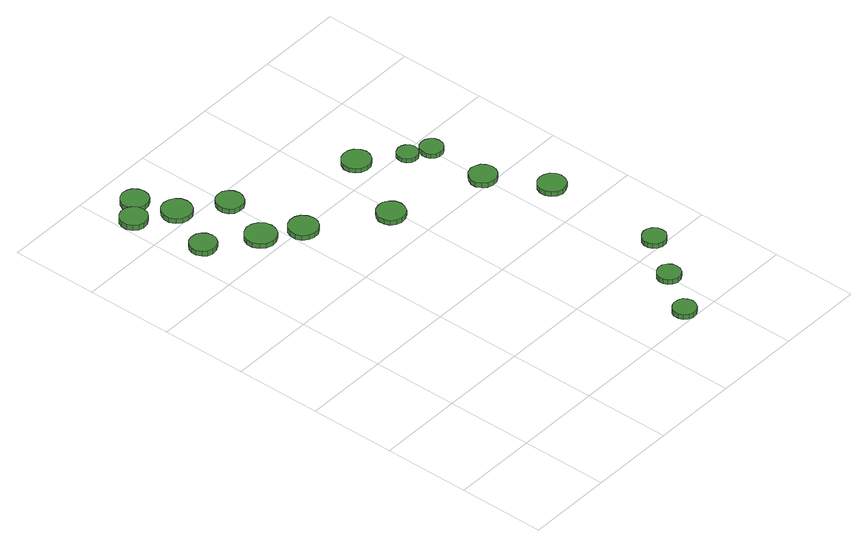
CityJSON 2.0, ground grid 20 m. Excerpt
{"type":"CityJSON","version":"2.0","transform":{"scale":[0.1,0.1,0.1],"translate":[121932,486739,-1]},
"CityObjects":{
"tree1":{"type":"SolitaryVegetationObject","attributes":{"function":"something"},"geometry":[{"type":"MultiSurface","lod":"1","boundaries":[[[0,1,2,3,4,5,6,7,8,9,10,11,12,13,14]],[[15,16,17,18,19,20,21,22,23,24,25,26,27,28,29]],[[0,29,28,1]],[[1,28,27,2]],[[2,27,26,3]],[[3,26,25,4]],[[4,25,24,5]],[[5,24,23,6]],[[6,23,22,7]],[[7,22,21,8]],[[8,21,20,9]],[[9,20,19,10]],[[10,19,18,11]],[[11,18,17,12]],[[12,17,16,13]],[[13,16,15,14]],[[14,15,29,0]]]}]},
"tree2":{"type":"SolitaryVegetationObject","attributes":{"function":"something"},"geometry":[{"type":"MultiSurface","lod":"1","boundaries":[[[30,31,32,33,34,35,36,37,38,39,40,41,42,43,44]],[[45,46,47,48,49,50,51,52,53,54,55,56,57,58,59]],[[30,59,58,31]],[[31,58,57,32]],[[32,57,56,33]],[[33,56,55,34]],[[34,55,54,35]],[[35,54,53,36]],[[36,53,52,37]],[[37,52,51,38]],[[38,51,50,39]],[[39,50,49,40]],[[40,49,48,41]],[[41,48,47,42]],[[42,47,46,43]],[[43,46,45,44]],[[44,45,59,30]]]}]},
"tree3":{"type":"SolitaryVegetationObject","attributes":{"function":"something"},"geometry":[{"type":"MultiSurface","lod":"1","boundaries":[[[60,61,62,63,64,65,66,67,68,69,70,71,72,73,74]],[[75,76,77,78,79,80,81,82,83,84,85,86,87,88,89]],[[60,89,88,61]],[[61,88,87,62]],[[62,87,86,63]],[[63,86,85,64]],[[64,85,84,65]],[[65,84,83,66]],[[66,83,82,67]],[[67,82,81,68]],[[68,81,80,69]],[[69,80,79,70]],[[70,79,78,71]],[[71,78,77,72]],[[72,77,76,73]],[[73,76,75,74]],[[74,75,89,60]]]}]},
"tree4":{"type":"SolitaryVegetationObject","attributes":{"function":"something"},"geometry":[{"type":"MultiSurface","lod":"1","boundaries":[[[90,91,92,93,94,95,96,97,98,99,100,101,102,103,104]],[[105,106,107,108,109,110,111,112,113,114,115,116,117,118,119]],[[90,119,118,91]],[[91,118,117,92]],[[92,117,116,93]],[[93,116,115,94]],[[94,115,114,95]],[[95,114,113,96]],[[96,113,112,97]],[[97,112,111,98]],[[98,111,110,99]],[[99,110,109,100]],[[100,109,108,101]],[[101,108,107,102]],[[102,107,106,103]],[[103,106,105,104]],[[104,105,119,90]]]}]},
"tree5":{"type":"SolitaryVegetationObject","attributes":{"function":"something"},"geometry":[{"type":"MultiSurface","lod":"1","boundaries":[[[120,121,122,123,124,125,126,127,128,129,130,131,132,133,134]],[[135,136,137,138,139,140,141,142,143,144,145,146,147,148,149]],[[120,149,148,121]],[[121,148,147,122]],[[122,147,146,123]],[[123,146,145,124]],[[124,145,144,125]],[[125,144,143,126]],[[126,143,142,127]],[[127,142,141,128]],[[128,141,140,129]],[[129,140,139,130]],[[130,139,138,131]],[[131,138,137,132]],[[132,137,136,133]],[[133,136,135,134]],[[134,135,149,120]]]}]},
"tree6":{"type":"SolitaryVegetationObject","attributes":{"function":"something"},"geometry":[{"type":"MultiSurface","lod":"1","boundaries":[[[150,151,152,153,154,155,156,157,158,159,160,161,162,163,164]],[[165,166,167,168,169,170,171,172,173,174,175,176,177,178,179]],[[150,179,178,151]],[[151,178,177,152]],[[152,177,176,153]],[[153,176,175,154]],[[154,175,174,155]],[[155,174,173,156]],[[156,173,172,157]],[[157,172,171,158]],[[158,171,170,159]],[[159,170,169,160]],[[160,169,168,161]],[[161,168,167,162]],[[162,167,166,163]],[[163,166,165,164]],[[164,165,179,150]]]}]},
"tree7":{"type":"SolitaryVegetationObject","attributes":{"function":"something"},"geometry":[{"type":"MultiSurface","lod":"1","boundaries":[[[180,181,182,183,184,185,186,187,188,189,190,191,192,193,194]],[[195,196,197,198,199,200,201,202,203,204,205,206,207,208,209]],[[180,209,208,181]],[[181,208,207,182]],[[182,207,206,183]],[[183,206,205,184]],[[184,205,204,185]],[[185,204,203,186]],[[186,203,202,187]],[[187,202,201,188]],[[188,201,200,189]],[[189,200,199,190]],[[190,199,198,191]],[[191,198,197,192]],[[192,197,196,193]],[[193,196,195,194]],[[194,195,209,180]]]}]},
"tree8":{"type":"SolitaryVegetationObject","attributes":{"function":"something"},"geometry":[{"type":"MultiSurface","lod":"1","boundaries":[[[210,211,212,213,214,215,216,217,218,219,220,221,222,223,224]],[[225,226,227,228,229,230,231,232,233,234,235,236,237,238,239]],[[210,239,238,211]],[[211,238,237,212]],[[212,237,236,213]],[[213,236,235,214]],[[214,235,234,215]],[[215,234,233,216]],[[216,233,232,217]],[[217,232,231,218]],[[218,231,230,219]],[[219,230,229,220]],[[220,229,228,221]],[[221,228,227,222]],[[222,227,226,223]],[[223,226,225,224]],[[224,225,239,210]]]}]},
"tree9":{"type":"SolitaryVegetationObject","attributes":{"function":"something"},"geometry":[{"type":"MultiSurface","lod":"1","boundaries":[[[240,241,242,243,244,245,246,247,248,249,250,251,252,253,254]],[[255,256,257,258,259,260,261,262,263,264,265,266,267,268,269]],[[240,269,268,241]],[[241,268,267,242]],[[242,267,266,243]],[[243,266,265,244]],[[244,265,264,245]],[[245,264,263,246]],[[246,263,262,247]],[[247,262,261,248]],[[248,261,260,249]],[[249,260,259,250]],[[250,259,258,251]],[[251,258,257,252]],[[252,257,256,253]],[[253,256,255,254]],[[254,255,269,240]]]}]},
"tree10":{"type":"SolitaryVegetationObject","attributes":{"function":"something"},"geometry":[{"type":"MultiSurface","lod":"1","boundaries":[[[270,271,272,273,274,275,276,277,278,279,280,281,282,283,284]],[[285,286,287,288,289,290,291,292,293,294,295,296,297,298,299]],[[270,299,298,271]],[[271,298,297,272]],[[272,297,296,273]],[[273,296,295,274]],[[274,295,294,275]],[[275,294,293,276]],[[276,293,292,277]],[[277,292,291,278]],[[278,291,290,279]],[[279,290,289,280]],[[280,289,288,281]],[[281,288,287,282]],[[282,287,286,283]],[[283,286,285,284]],[[284,285,299,270]]]}]},
"tree11":{"type":"SolitaryVegetationObject","attributes":{"function":"something"},"geometry":[{"type":"MultiSurface","lod":"1","boundaries":[[[300,301,302,303,304,305,306,307,308,309,310,311,312,313,314]],[[315,316,317,318,319,320,321,322,323,324,325,326,327,328,329]],[[300,329,328,301]],[[301,328,327,302]],[[302,327,326,303]],[[303,326,325,304]],[[304,325,324,305]],[[305,324,323,306]],[[306,323,322,307]],[[307,322,321,308]],[[308,321,320,309]],[[309,320,319,310]],[[310,319,318,311]],[[311,318,317,312]],[[312,317,316,313]],[[313,316,315,314]],[[314,315,329,300]]]}]},
"tree12":{"type":"SolitaryVegetationObject","attributes":{"function":"something"},"geometry":[{"type":"MultiSurface","lod":"1","boundaries":[[[330,331,332,333,334,335,336,337,338,339,340,341,342,343,344]],[[345,346,347,348,349,350,351,352,353,354,355,356,357,358,359]],[[330,359,358,331]],[[331,358,357,332]],[[332,357,356,333]],[[333,356,355,334]],[[334,355,354,335]],[[335,354,353,336]],[[336,353,352,337]],[[337,352,351,338]],[[338,351,350,339]],[[339,350,349,340]],[[340,349,348,341]],[[341,348,347,342]],[[342,347,346,343]],[[343,346,345,344]],[[344,345,359,330]]]}]},
"tree13":{"type":"SolitaryVegetationObject","attributes":{"function":"something"},"geometry":[{"type":"MultiSurface","lod":"1","boundaries":[[[360,361,362,363,364,365,366,367,368,369,370,371,372,373,374]],[[375,376,377,378,379,380,381,382,383,384,385,386,387,388,389]],[[360,389,388,361]],[[361,388,387,362]],[[362,387,386,363]],[[363,386,385,364]],[[364,385,384,365]],[[365,384,383,366]],[[366,383,382,367]],[[367,382,381,368]],[[368,381,380,369]],[[369,380,379,370]],[[370,379,378,371]],[[371,378,377,372]],[[372,377,376,373]],[[373,376,375,374]],[[374,375,389,360]]]}]},
"tree14":{"type":"SolitaryVegetationObject","attributes":{"function":"something"},"geometry":[{"type":"MultiSurface","lod":"1","boundaries":[[[390,391,392,393,394,395,396,397,398,399,400,401,402,403,404]],[[405,406,407,408,409,410,411,412,413,414,415,416,417,418,419]],[[390,419,418,391]],[[391,418,417,392]],[[392,417,416,393]],[[393,416,415,394]],[[394,415,414,395]],[[395,414,413,396]],[[396,413,412,397]],[[397,412,411,398]],[[398,411,410,399]],[[399,410,409,400]],[[400,409,408,401]],[[401,408,407,402]],[[402,407,406,403]],[[403,406,405,404]],[[404,405,419,390]]]}]},
"tree15":{"type":"SolitaryVegetationObject","attributes":{"function":"something"},"geometry":[{"type":"MultiSurface","lod":"1","boundaries":[[[420,421,422,423,424,425,426,427,428,429,430,431,432,433,434]],[[435,436,437,438,439,440,441,442,443,444,445,446,447,448,449]],[[420,449,448,421]],[[421,448,447,422]],[[422,447,446,423]],[[423,446,445,424]],[[424,445,444,425]],[[425,444,443,426]],[[426,443,442,427]],[[427,442,441,428]],[[428,441,440,429]],[[429,440,439,430]],[[430,439,438,431]],[[431,438,437,432]],[[432,437,436,433]],[[433,436,435,434]],[[434,435,449,420]]]}]},
"tree16":{"type":"SolitaryVegetationObject","attributes":{"function":"something"},"geometry":[{"type":"MultiSurface","lod":"1","boundaries":[[[450,451,452,453,454,455,456,457,458,459,460,461,462,463,464]],[[465,466,467,468,469,470,471,472,473,474,475,476,477,478,479]],[[450,479,478,451]],[[451,478,477,452]],[[452,477,476,453]],[[453,476,475,454]],[[454,475,474,455]],[[455,474,473,456]],[[456,473,472,457]],[[457,472,471,458]],[[458,471,470,459]],[[459,470,469,460]],[[460,469,468,461]],[[461,468,467,462]],[[462,467,466,463]],[[463,466,465,464]],[[464,465,479,450]]]}]}
},
"vertices":[
[91,920,20],[88,933,20],[81,943,20],[70,949,20],[57,950,20],[45,946,20],[36,938,20],[31,927,20],[31,914,20],[36,903,20],[45,894,20],[57,890,20],[70,892,20],[81,898,20],[88,908,20],[88,908,7],[81,898,7],[70,892,7],[57,890,7],[45,894,7],[36,903,7],[31,914,7],[31,927,7],[36,938,7],[45,946,7],[57,950,7],[70,949,7],[81,943,7],[88,933,7],[91,920,7],
[64,1084,20],[62,1097,20],[54,1107,20],[43,1114,20],[30,1115,20],[18,1111,20],[8,1102,20],[3,1090,20],[3,1078,20],[8,1066,20],[18,1057,20],[30,1053,20],[43,1055,20],[54,1061,20],[62,1071,20],[62,1071,7],[54,1061,7],[43,1055,7],[30,1053,7],[18,1057,7],[8,1066,7],[3,1078,7],[3,1090,7],[8,1102,7],[18,1111,7],[30,1115,7],[43,1114,7],[54,1107,7],[62,1097,7],[64,1084,7],
[195,848,19],[192,863,19],[184,875,19],[171,882,19],[156,884,19],[142,879,19],[131,869,19],[125,856,19],[125,841,19],[131,828,19],[142,818,19],[156,813,19],[171,815,19],[184,822,19],[192,834,19],[192,834,7],[184,822,7],[171,815,7],[156,813,7],[142,818,7],[131,828,7],[125,841,7],[125,856,7],[131,869,7],[142,879,7],[156,884,7],[171,882,7],[184,875,7],[192,863,7],[195,848,7],
[111,1120,19],[109,1133,19],[101,1144,19],[90,1150,19],[77,1152,19],[64,1147,19],[55,1139,19],[49,1127,19],[49,1114,19],[55,1102,19],[64,1093,19],[77,1089,19],[90,1091,19],[101,1097,19],[109,1108,19],[109,1108,7],[101,1097,7],[90,1091,7],[77,1089,7],[64,1093,7],[55,1102,7],[49,1114,7],[49,1127,7],[55,1139,7],[64,1147,7],[77,1152,7],[90,1150,7],[101,1144,7],[109,1133,7],[111,1120,7],
[144,1032,19],[141,1046,19],[133,1057,19],[121,1064,19],[107,1066,19],[93,1062,19],[83,1052,19],[77,1039,19],[77,1025,19],[83,1012,19],[93,1003,19],[107,999,19],[121,1000,19],[133,1007,19],[141,1019,19],[141,1019,7],[133,1007,7],[121,1000,7],[107,999,7],[93,1003,7],[83,1012,7],[77,1025,7],[77,1039,7],[83,1052,7],[93,1062,7],[107,1066,7],[121,1064,7],[133,1057,7],[141,1046,7],[144,1032,7],
[269,798,19],[266,811,19],[258,823,19],[246,830,19],[232,831,19],[219,827,19],[208,817,19],[203,805,19],[203,791,19],[208,778,19],[219,769,19],[232,765,19],[246,766,19],[258,773,19],[266,784,19],[266,784,7],[258,773,7],[246,766,7],[232,765,7],[219,769,7],[208,778,7],[203,791,7],[203,805,7],[208,817,7],[219,827,7],[232,831,7],[246,830,7],[258,823,7],[266,811,7],[269,798,7],
[233,967,19],[230,980,19],[223,990,19],[212,997,19],[199,998,19],[187,994,19],[177,985,19],[172,974,19],[172,961,19],[177,949,19],[187,940,19],[199,937,19],[212,938,19],[223,944,19],[230,955,19],[230,955,7],[223,944,7],[212,938,7],[199,937,7],[187,940,7],[177,949,7],[172,961,7],[172,974,7],[177,985,7],[187,994,7],[199,998,7],[212,997,7],[223,990,7],[230,980,7],[233,967,7],
[565,27,19],[562,38,19],[556,47,19],[546,52,19],[535,53,19],[525,50,19],[516,43,19],[512,33,19],[512,21,19],[516,11,19],[525,4,19],[535,0,19],[546,2,19],[556,7,19],[562,16,19],[562,16,7],[556,7,7],[546,2,7],[535,0,7],[525,4,7],[516,11,7],[512,21,7],[512,33,7],[516,43,7],[525,50,7],[535,53,7],[546,52,7],[556,47,7],[562,38,7],[565,27,7],
[421,690,19],[418,703,19],[410,714,19],[398,721,19],[385,722,19],[372,718,19],[362,709,19],[357,697,19],[357,683,19],[362,671,19],[372,662,19],[385,658,19],[398,659,19],[410,666,19],[418,677,19],[418,677,7],[410,666,7],[398,659,7],[385,658,7],[372,662,7],[362,671,7],[357,683,7],[357,697,7],[362,709,7],[372,718,7],[385,722,7],[398,721,7],[410,714,7],[418,703,7],[421,690,7],
[630,124,19],[628,135,19],[622,144,19],[612,150,19],[601,151,19],[591,147,19],[583,140,19],[578,130,19],[578,119,19],[583,109,19],[591,102,19],[601,98,19],[612,99,19],[622,105,19],[628,114,19],[628,114,7],[622,105,7],[612,99,7],[601,98,7],[591,102,7],[583,109,7],[578,119,7],[578,130,7],[583,140,7],[591,147,7],[601,151,7],[612,150,7],[622,144,7],[628,135,7],[630,124,7],
[504,853,19],[501,866,19],[493,877,19],[481,884,19],[468,885,19],[455,881,19],[445,872,19],[439,860,19],[439,846,19],[445,834,19],[455,825,19],[468,821,19],[481,822,19],[493,829,19],[501,840,19],[501,840,8],[493,829,8],[481,822,8],[468,821,8],[455,825,8],[445,834,8],[439,846,8],[439,860,8],[445,872,8],[455,881,8],[468,885,8],[481,884,8],[493,877,8],[501,866,8],[504,853,8],
[701,223,19],[699,234,19],[692,243,19],[682,249,19],[671,250,19],[661,246,19],[652,239,19],[648,229,19],[648,217,19],[652,207,19],[661,200,19],[671,196,19],[682,197,19],[692,203,19],[699,212,19],[699,212,7],[692,203,7],[682,197,7],[671,196,7],[661,200,7],[652,207,7],[648,217,7],[648,229,7],[652,239,7],[661,246,7],[671,250,7],[682,249,7],[692,243,7],[699,234,7],[701,223,7],
[633,623,19],[630,636,19],[623,646,19],[611,652,19],[599,654,19],[586,650,19],[577,641,19],[571,629,19],[571,616,19],[577,605,19],[586,596,19],[599,592,19],[611,593,19],[623,600,19],[630,610,19],[630,610,7],[623,600,7],[611,593,7],[599,592,7],[586,596,7],[577,605,7],[571,616,7],[571,629,7],[577,641,7],[586,650,7],[599,654,7],[611,652,7],[623,646,7],[630,636,7],[633,623,7],
[581,788,18],[579,798,18],[573,806,18],[565,810,18],[555,812,18],[545,808,18],[538,802,18],[534,793,18],[534,783,18],[538,774,18],[545,767,18],[555,764,18],[565,765,18],[573,770,18],[579,778,18],[579,778,8],[573,770,8],[565,765,8],[555,764,8],[545,767,8],[538,774,8],[534,783,8],[534,793,8],[538,802,8],[545,808,8],[555,812,8],[565,810,8],[573,806,8],[579,798,8],[581,788,8],
[703,496,19],[700,508,19],[693,519,19],[681,525,19],[669,527,19],[656,523,19],[646,514,19],[641,502,19],[641,489,19],[646,477,19],[656,468,19],[669,464,19],[681,466,19],[693,472,19],[700,483,19],[700,483,7],[693,472,7],[681,466,7],[669,464,7],[656,468,7],[646,477,7],[641,489,7],[641,502,7],[646,514,7],[656,523,7],[669,527,7],[681,525,7],[693,519,7],[700,508,7],[703,496,7],
[628,761,19],[626,771,19],[619,780,19],[610,786,19],[599,787,19],[589,783,19],[581,776,19],[577,766,19],[577,755,19],[581,746,19],[589,738,19],[599,735,19],[610,736,19],[619,742,19],[626,750,19],[626,750,8],[619,742,8],[610,736,8],[599,735,8],[589,738,8],[581,746,8],[577,755,8],[577,766,8],[581,776,8],[589,783,8],[599,787,8],[610,786,8],[619,780,8],[626,771,8],[628,761,8]
]}
